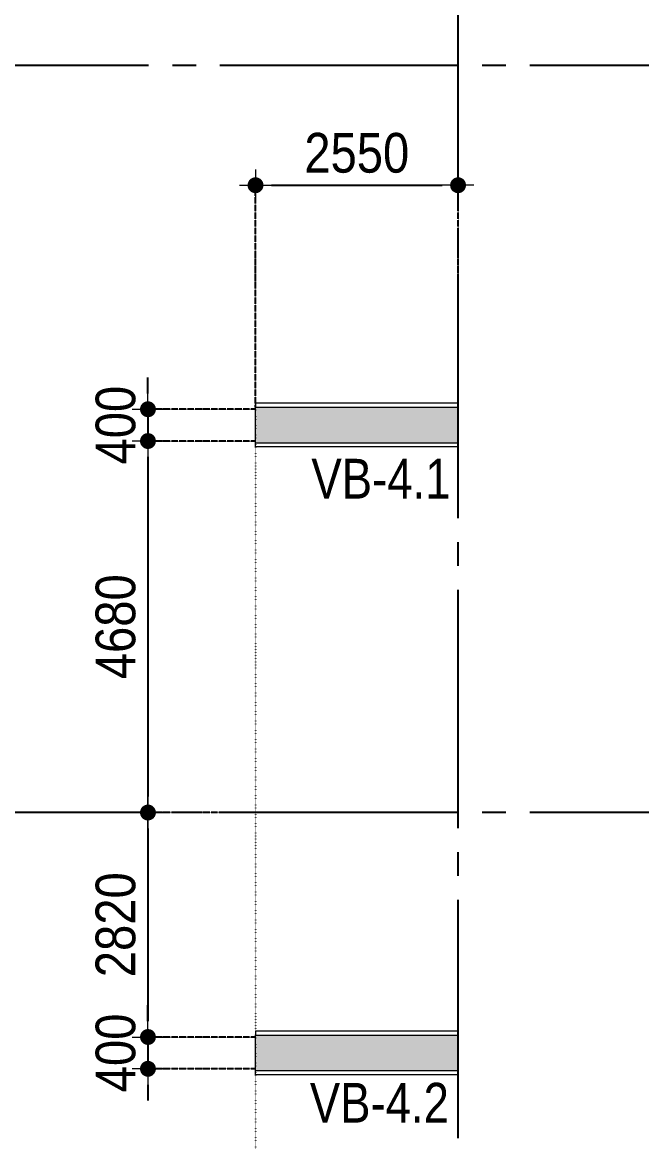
# Model space of a CAD drawing. Header units: millimetres. Extents: x -3973692 to -2843767, y 592734 to 838475.
# Drawn here: x -3466680 to -3458884, y 721990 to 736074 of the extents above; entities that cross this region are included whole.
import ezdxf
from ezdxf.enums import TextEntityAlignment as Align

# ---------------------------------------------------------------- set-up
doc = ezdxf.new("R2010")
doc.units = ezdxf.units.MM
doc.header["$MEASUREMENT"] = 0
doc.header["$PDMODE"] = 3
doc.header["$PDSIZE"] = -20
for name, pattern in [('CHG_XX_Cot_Tang 1$0$MB_Luoi truc$0$HTT Hidden 21', [3, 2, -1]), ('CHG_XX_Luoi truc$0$MB_Luoi truc$0$Center101', [13, 10, -1, 1, -1]), ('DIVIDE2', [15.875, 6.35, -3.175, 0, -3.175, 0, -3.175]), ('DOT2', [0.125, 0, -0.125]), ('HIDDEN5', [2.8375, 1.25, -1.5875])]:
    doc.linetypes.add(name, pattern=pattern)
doc.layers.get('0').update_dxf_attribs({"lineweight": 9})
doc.layers.get('Defpoints').update_dxf_attribs({"color": 10, "lineweight": 0})
for name, color, linetype, lineweight in [("'S_General_Dim_1", 1, 'Continuous', 18), ("'S_General_Divide_3 Intermediate", 3, 'DIVIDE2', 40), ('CHG_XX_Cot_Tang 1$0$NS-Pier', 150, 'Continuous', 9), ('CHG_XX_Cot_Tang 1$0$NS-Pier @ 1', 150, 'Continuous', 9), ('CHG_XX_Cot_Tang 1$0$NS-Pier @ 100', 150, 'Continuous', 9), ('CHG_XX_Cot_Tang 1$0$NS-Pier @ 150 VP1', 150, 'Continuous', 9), ('CHG_XX_Cot_Tang 1$0$NS-Pier @ 150 VP2', 150, 'Continuous', 9), ('CHG_XX_Cot_Tang 1$0$NS-Pier @ 150 VP3', 150, 'Continuous', 9), ('CHG_XX_Cot_Tang 1$0$NS-Pier @ 150 VP4', 150, 'Continuous', 9), ('CHG_XX_Cot_Tang 1$0$NS-Pier @ 150 VP5', 150, 'Continuous', 9), ('CHG_XX_Cot_Tang 1$0$NS-Pier @ 150 VP6', 150, 'Continuous', 9), ('CHG_XX_Cot_Tang 1$0$NS-Pier @ 150 VP7', 150, 'Continuous', 9), ('CHG_XX_Cot_Tang 1$0$NS-Pier @ 150 VP8', 150, 'Continuous', 9), ('CHG_XX_Cot_Tang 1$0$NS-Pier @ 150 VP9', 150, 'Continuous', 9), ('CHG_XX_Cot_Tang 1$0$NS-Pier @ 150 VPModel', 150, 'Continuous', 9), ('CHG_XX_Cot_Tang 1$0$NS-Pier @ 200 VP11', 150, 'Continuous', 9), ('CHG_XX_Cot_Tang 1$0$NS-Pier @ 200 VP12', 150, 'Continuous', 9), ('CHG_XX_Cot_Tang 1$0$NS-Pier @ 200 VP13', 150, 'Continuous', 9), ('CHG_XX_Cot_Tang 1$0$NS-Pier @ 200 VP14', 150, 'Continuous', 9), ('CHG_XX_Cot_Tang 1$0$NS-Pier @ 200 VP15', 150, 'Continuous', 9), ('CHG_XX_Cot_Tang 1$0$NS-Pier @ 200 VP16', 150, 'Continuous', 9), ('CHG_XX_Cot_Tang 1$0$NS-Pier @ 200 VP17', 150, 'Continuous', 9), ('CHG_XX_Cot_Tang 1$0$NS-Pier @ 200 VP18', 150, 'Continuous', 9), ('CHG_XX_Cot_Tang 1$0$NS-Pier @ 200 VP19', 150, 'Continuous', 9), ('CHG_XX_Cot_Tang 1$0$NS-Pier @ 200 VP21', 150, 'Continuous', 9), ('CHG_XX_Cot_Tang 1$0$NS-Pier @ 200 VP22', 150, 'Continuous', 9), ('CHG_XX_Cot_Tang 1$0$NS-Pier @ 200 VP23', 150, 'Continuous', 9), ('CHG_XX_Cot_Tang 1$0$NS-Pier @ 200 VP24', 150, 'Continuous', 9), ('CHG_XX_Cot_Tang 1$0$NS-Pier @ 200 VP25', 150, 'Continuous', 9), ('CHG_XX_Cot_Tang 1$0$NS-Pier @ 200 VP26', 150, 'Continuous', 9), ('CHG_XX_Cot_Tang 1$0$NS-Pier @ 200 VP27', 150, 'Continuous', 9), ('CHG_XX_Cot_Tang 1$0$NS-Pier @ 200 VP28', 150, 'Continuous', 9), ('CHG_XX_Cot_Tang 1$0$NS-Pier @ 200 VP30', 150, 'Continuous', 9), ('CHG_XX_Cot_Tang 1$0$NS-Pier @ 200 VP31', 150, 'Continuous', 9), ('CHG_XX_Cot_Tang 1$0$NS-Pier @ 200 VP32', 150, 'Continuous', 9), ('CHG_XX_Cot_Tang 1$0$NS-Pier @ 200 VP33', 150, 'Continuous', 9), ('CHG_XX_Cot_Tang 1$0$NS-Pier @ 200 VP34', 150, 'Continuous', 9), ('CHG_XX_Cot_Tang 1$0$NS-Pier @ 200 VP35', 150, 'Continuous', 9), ('CHG_XX_Cot_Tang 1$0$NS-Pier @ 200 VP36', 150, 'Continuous', 9), ('CHG_XX_Cot_Tang 1$0$NS-Pier @ 200 VP37', 150, 'Continuous', 9), ('CHG_XX_Cot_Tang 1$0$NS-Pier @ 200 VPModel', 150, 'Continuous', 9), ('CHG_XX_Cot_Tang 1$0$NS-Pier @ 350 VP10', 150, 'Continuous', 9), ('CHG_XX_Cot_Tang 1$0$NS-Pier @ 350 VP20', 150, 'Continuous', 9), ('CHG_XX_Cot_Tang 1$0$NS-Pier @ 350 VP29', 150, 'Continuous', 9), ('CHG_XX_Cot_Tang 1$0$NS-Pier @ 350 VPModel', 150, 'Continuous', 9), ('TEXT', 7, 'Continuous', 15)]:
    doc.layers.add(name, color=color, linetype=linetype, lineweight=lineweight)
for name, color, linetype in [('CHG_XX_Luoi truc$0$Grid', 34, 'Continuous'), ('CHG_XX_Luoi truc$0$Grid Line', 251, 'CHG_XX_Luoi truc$0$MB_Luoi truc$0$Center101'), ('dim', 1, 'Continuous')]:
    doc.layers.add(name, color=color, linetype=linetype)
doc.styles.add('arial', font='arial.ttf', dxfattribs={"width": 0.85})
doc.styles.add('CHG_XX_Luoi truc$0$MB_Luoi truc$0$Grid A-F$0$VNI-HelveCB', font='')
doc.styles.add('TTP-HelCon', font='')
doc.styles.get('CHG_XX_Luoi truc$0$MB_Luoi truc$0$Grid A-F$0$VNI-HelveCB').set_extended_font_data('VNI-Helve-Condense', bold=True)
doc.styles.get('TTP-HelCon').set_extended_font_data('VNI-Helve-Condense')
doc.dimstyles.new('200', dxfattribs={"dimscale": 200, "dimtxt": 2.5, "dimasz": 1, "dimexe": 0, "dimexo": 0, "dimgap": 0.75, "dimtad": 1, "dimdec": 0, "dimrnd": 10, "dimzin": 9, "dimdsep": 46, "dimtxsty": 'arial', "dimblk1": 'DIMDOT', "dimblk2": 'DIMDOT', "dimsah": 1, "dimcen": 2, "dimdle": 3, "dimclre": 8, "dimclrt": 2, "dimadec": 0, "dimazin": 0, "dimtfac": 1, "dimtdec": 0, "dimtix": 1, "dimtmove": 2, "dimatfit": 3, "dimldrblk": 'DIMPIJL', "dimfxl": 1, "dimtvp": 1.8, "dimtolj": 1, "dimtzin": 0, "dimarcsym": 0})

# ---------------------------------------------------------------- blocks, each defined once
blk = doc.blocks.new('*U3263')
at = {"layer": 'CHG_XX_Cot_Tang 1$0$NS-Pier @ 1'}
h = blk.add_hatch(color=256, dxfattribs=at)
h.dxf.hatch_style = 1
h.paths.add_polyline_path([(225, 0), (-225, 0), (-225, -2550), (225, -2550)])
at = {"layer": 'CHG_XX_Cot_Tang 1$0$NS-Pier @ 100'}
h = blk.add_hatch(color=256, dxfattribs=at)
h.dxf.hatch_style = 1
h.paths.add_polyline_path([(225, 0), (-225, 0), (-225, -2550), (225, -2550)])
at = {"layer": 'CHG_XX_Cot_Tang 1$0$NS-Pier @ 150 VP1'}
h = blk.add_hatch(color=256, dxfattribs=at)
h.dxf.hatch_style = 1
h.paths.add_polyline_path([(225, 0), (-225, 0), (-225, -2550), (225, -2550)])
at = {"layer": 'CHG_XX_Cot_Tang 1$0$NS-Pier @ 150 VP2'}
h = blk.add_hatch(color=256, dxfattribs=at)
h.dxf.hatch_style = 1
h.paths.add_polyline_path([(225, 0), (-225, 0), (-225, -2550), (225, -2550)])
at = {"layer": 'CHG_XX_Cot_Tang 1$0$NS-Pier @ 150 VP3'}
h = blk.add_hatch(color=256, dxfattribs=at)
h.dxf.hatch_style = 1
h.paths.add_polyline_path([(225, 0), (-225, 0), (-225, -2550), (225, -2550)])
at = {"layer": 'CHG_XX_Cot_Tang 1$0$NS-Pier @ 150 VP4'}
h = blk.add_hatch(color=256, dxfattribs=at)
h.dxf.hatch_style = 1
h.paths.add_polyline_path([(225, 0), (-225, 0), (-225, -2550), (225, -2550)])
at = {"layer": 'CHG_XX_Cot_Tang 1$0$NS-Pier @ 150 VP5'}
h = blk.add_hatch(color=256, dxfattribs=at)
h.dxf.hatch_style = 1
h.paths.add_polyline_path([(225, 0), (-225, 0), (-225, -2550), (225, -2550)])
at = {"layer": 'CHG_XX_Cot_Tang 1$0$NS-Pier @ 150 VP6'}
h = blk.add_hatch(color=256, dxfattribs=at)
h.dxf.hatch_style = 1
h.paths.add_polyline_path([(225, 0), (-225, 0), (-225, -2550), (225, -2550)])
at = {"layer": 'CHG_XX_Cot_Tang 1$0$NS-Pier @ 150 VP7'}
h = blk.add_hatch(color=256, dxfattribs=at)
h.dxf.hatch_style = 1
h.paths.add_polyline_path([(225, 0), (-225, 0), (-225, -2550), (225, -2550)])
at = {"layer": 'CHG_XX_Cot_Tang 1$0$NS-Pier @ 150 VP8'}
h = blk.add_hatch(color=256, dxfattribs=at)
h.dxf.hatch_style = 1
h.paths.add_polyline_path([(225, 0), (-225, 0), (-225, -2550), (225, -2550)])
at = {"layer": 'CHG_XX_Cot_Tang 1$0$NS-Pier @ 150 VP9'}
h = blk.add_hatch(color=256, dxfattribs=at)
h.dxf.hatch_style = 1
h.paths.add_polyline_path([(225, 0), (-225, 0), (-225, -2550), (225, -2550)])
at = {"layer": 'CHG_XX_Cot_Tang 1$0$NS-Pier @ 150 VPModel'}
h = blk.add_hatch(color=256, dxfattribs=at)
h.dxf.hatch_style = 1
h.paths.add_polyline_path([(225, 0), (-225, 0), (-225, -2550), (225, -2550)])
at = {"layer": 'CHG_XX_Cot_Tang 1$0$NS-Pier @ 200 VP11'}
h = blk.add_hatch(color=256, dxfattribs=at)
h.dxf.hatch_style = 1
h.paths.add_polyline_path([(225, 0), (-225, 0), (-225, -2550), (225, -2550)])
at = {"layer": 'CHG_XX_Cot_Tang 1$0$NS-Pier @ 200 VP12'}
h = blk.add_hatch(color=256, dxfattribs=at)
h.dxf.hatch_style = 1
h.paths.add_polyline_path([(225, 0), (-225, 0), (-225, -2550), (225, -2550)])
at = {"layer": 'CHG_XX_Cot_Tang 1$0$NS-Pier @ 200 VP13'}
h = blk.add_hatch(color=256, dxfattribs=at)
h.dxf.hatch_style = 1
h.paths.add_polyline_path([(225, 0), (-225, 0), (-225, -2550), (225, -2550)])
at = {"layer": 'CHG_XX_Cot_Tang 1$0$NS-Pier @ 200 VP14'}
h = blk.add_hatch(color=256, dxfattribs=at)
h.dxf.hatch_style = 1
h.paths.add_polyline_path([(225, 0), (-225, 0), (-225, -2550), (225, -2550)])
at = {"layer": 'CHG_XX_Cot_Tang 1$0$NS-Pier @ 200 VP15'}
h = blk.add_hatch(color=256, dxfattribs=at)
h.dxf.hatch_style = 1
h.paths.add_polyline_path([(225, 0), (-225, 0), (-225, -2550), (225, -2550)])
at = {"layer": 'CHG_XX_Cot_Tang 1$0$NS-Pier @ 200 VP16'}
h = blk.add_hatch(color=256, dxfattribs=at)
h.dxf.hatch_style = 1
h.paths.add_polyline_path([(225, 0), (-225, 0), (-225, -2550), (225, -2550)])
at = {"layer": 'CHG_XX_Cot_Tang 1$0$NS-Pier @ 200 VP17'}
h = blk.add_hatch(color=256, dxfattribs=at)
h.dxf.hatch_style = 1
h.paths.add_polyline_path([(225, 0), (-225, 0), (-225, -2550), (225, -2550)])
at = {"layer": 'CHG_XX_Cot_Tang 1$0$NS-Pier @ 200 VP18'}
h = blk.add_hatch(color=256, dxfattribs=at)
h.dxf.hatch_style = 1
h.paths.add_polyline_path([(225, 0), (-225, 0), (-225, -2550), (225, -2550)])
at = {"layer": 'CHG_XX_Cot_Tang 1$0$NS-Pier @ 200 VP19'}
h = blk.add_hatch(color=256, dxfattribs=at)
h.dxf.hatch_style = 1
h.paths.add_polyline_path([(225, 0), (-225, 0), (-225, -2550), (225, -2550)])
at = {"layer": 'CHG_XX_Cot_Tang 1$0$NS-Pier @ 200 VP21'}
h = blk.add_hatch(color=256, dxfattribs=at)
h.dxf.hatch_style = 1
h.paths.add_polyline_path([(225, 0), (-225, 0), (-225, -2550), (225, -2550)])
at = {"layer": 'CHG_XX_Cot_Tang 1$0$NS-Pier @ 200 VP22'}
h = blk.add_hatch(color=256, dxfattribs=at)
h.dxf.hatch_style = 1
h.paths.add_polyline_path([(225, 0), (-225, 0), (-225, -2550), (225, -2550)])
at = {"layer": 'CHG_XX_Cot_Tang 1$0$NS-Pier @ 200 VP23'}
h = blk.add_hatch(color=256, dxfattribs=at)
h.dxf.hatch_style = 1
h.paths.add_polyline_path([(225, 0), (-225, 0), (-225, -2550), (225, -2550)])
at = {"layer": 'CHG_XX_Cot_Tang 1$0$NS-Pier @ 200 VP24'}
h = blk.add_hatch(color=256, dxfattribs=at)
h.dxf.hatch_style = 1
h.paths.add_polyline_path([(225, 0), (-225, 0), (-225, -2550), (225, -2550)])
at = {"layer": 'CHG_XX_Cot_Tang 1$0$NS-Pier @ 200 VP25'}
h = blk.add_hatch(color=256, dxfattribs=at)
h.dxf.hatch_style = 1
h.paths.add_polyline_path([(225, 0), (-225, 0), (-225, -2550), (225, -2550)])
at = {"layer": 'CHG_XX_Cot_Tang 1$0$NS-Pier @ 200 VP26'}
h = blk.add_hatch(color=256, dxfattribs=at)
h.dxf.hatch_style = 1
h.paths.add_polyline_path([(225, 0), (-225, 0), (-225, -2550), (225, -2550)])
at = {"layer": 'CHG_XX_Cot_Tang 1$0$NS-Pier @ 200 VP27'}
h = blk.add_hatch(color=256, dxfattribs=at)
h.dxf.hatch_style = 1
h.paths.add_polyline_path([(225, 0), (-225, 0), (-225, -2550), (225, -2550)])
at = {"layer": 'CHG_XX_Cot_Tang 1$0$NS-Pier @ 200 VP28'}
h = blk.add_hatch(color=256, dxfattribs=at)
h.dxf.hatch_style = 1
h.paths.add_polyline_path([(225, 0), (-225, 0), (-225, -2550), (225, -2550)])
at = {"layer": 'CHG_XX_Cot_Tang 1$0$NS-Pier @ 200 VP30'}
h = blk.add_hatch(color=256, dxfattribs=at)
h.dxf.hatch_style = 1
h.paths.add_polyline_path([(225, 0), (-225, 0), (-225, -2550), (225, -2550)])
at = {"layer": 'CHG_XX_Cot_Tang 1$0$NS-Pier @ 200 VP31'}
h = blk.add_hatch(color=256, dxfattribs=at)
h.dxf.hatch_style = 1
h.paths.add_polyline_path([(225, 0), (-225, 0), (-225, -2550), (225, -2550)])
at = {"layer": 'CHG_XX_Cot_Tang 1$0$NS-Pier @ 200 VP32'}
h = blk.add_hatch(color=256, dxfattribs=at)
h.dxf.hatch_style = 1
h.paths.add_polyline_path([(225, 0), (-225, 0), (-225, -2550), (225, -2550)])
at = {"layer": 'CHG_XX_Cot_Tang 1$0$NS-Pier @ 200 VP33'}
h = blk.add_hatch(color=256, dxfattribs=at)
h.dxf.hatch_style = 1
h.paths.add_polyline_path([(225, 0), (-225, 0), (-225, -2550), (225, -2550)])
at = {"layer": 'CHG_XX_Cot_Tang 1$0$NS-Pier @ 200 VP34'}
h = blk.add_hatch(color=256, dxfattribs=at)
h.dxf.hatch_style = 1
h.paths.add_polyline_path([(225, 0), (-225, 0), (-225, -2550), (225, -2550)])
at = {"layer": 'CHG_XX_Cot_Tang 1$0$NS-Pier @ 200 VP35'}
h = blk.add_hatch(color=256, dxfattribs=at)
h.dxf.hatch_style = 1
h.paths.add_polyline_path([(225, 0), (-225, 0), (-225, -2550), (225, -2550)])
at = {"layer": 'CHG_XX_Cot_Tang 1$0$NS-Pier @ 200 VP36'}
h = blk.add_hatch(color=256, dxfattribs=at)
h.dxf.hatch_style = 1
h.paths.add_polyline_path([(225, 0), (-225, 0), (-225, -2550), (225, -2550)])
at = {"layer": 'CHG_XX_Cot_Tang 1$0$NS-Pier @ 200 VP37'}
h = blk.add_hatch(color=256, dxfattribs=at)
h.dxf.hatch_style = 1
h.paths.add_polyline_path([(225, 0), (-225, 0), (-225, -2550), (225, -2550)])
at = {"layer": 'CHG_XX_Cot_Tang 1$0$NS-Pier @ 200 VPModel'}
h = blk.add_hatch(color=256, dxfattribs=at)
h.dxf.hatch_style = 1
h.paths.add_polyline_path([(225, 0), (-225, 0), (-225, -2550), (225, -2550)])
at = {"layer": 'CHG_XX_Cot_Tang 1$0$NS-Pier @ 350 VP10'}
h = blk.add_hatch(color=256, dxfattribs=at)
h.dxf.hatch_style = 1
h.paths.add_polyline_path([(225, 0), (-225, 0), (-225, -2550), (225, -2550)])
at = {"layer": 'CHG_XX_Cot_Tang 1$0$NS-Pier @ 350 VP20'}
h = blk.add_hatch(color=256, dxfattribs=at)
h.dxf.hatch_style = 1
h.paths.add_polyline_path([(225, 0), (-225, 0), (-225, -2550), (225, -2550)])
at = {"layer": 'CHG_XX_Cot_Tang 1$0$NS-Pier @ 350 VP29'}
h = blk.add_hatch(color=256, dxfattribs=at)
h.dxf.hatch_style = 1
h.paths.add_polyline_path([(225, 0), (-225, 0), (-225, -2550), (225, -2550)])
at = {"layer": 'CHG_XX_Cot_Tang 1$0$NS-Pier @ 350 VPModel'}
h = blk.add_hatch(color=256, dxfattribs=at)
h.dxf.hatch_style = 1
h.paths.add_polyline_path([(225, 0), (-225, 0), (-225, -2550), (225, -2550)])
blk = doc.blocks.new('CHG_XX_Cot_Tang 1$0$450x2550_cen')
at = {"layer": 'CHG_XX_Cot_Tang 1$0$NS-Pier', "color": 9, "linetype": 'CHG_XX_Cot_Tang 1$0$MB_Luoi truc$0$HTT Hidden 21'}
for points in [[(-225, 0), (-275, 0), (-275, -2550), (-225, -2550)], [(225, 0), (275, 0), (275, -2550), (225, -2550)]]:
    blk.add_lwpolyline(points, dxfattribs=at)
at = {"layer": 'CHG_XX_Cot_Tang 1$0$NS-Pier'}
blk.add_lwpolyline([(225, -2550), (-225, -2550), (-225, 0), (225, 0)], close=True, dxfattribs=at)
blk.add_blockref('*U3263', (0, 0), dxfattribs=at)
blk = doc.blocks.new('*U2841')
at = {"layer": 'CHG_XX_Luoi truc$0$Grid Line'}
blk.add_line((0, 0), (0, 608), dxfattribs=at)
at = {"layer": 'CHG_XX_Luoi truc$0$Grid', "lineweight": -2, "style": 'CHG_XX_Luoi truc$0$MB_Luoi truc$0$Grid A-F$0$VNI-HelveCB'}
for tag, p in [('GRIDSUB', (0, 617)), ('GRID', (0, -9))]:
    blk.add_attdef(tag, text='', height=5, dxfattribs=at).set_placement(p, align=Align.MIDDLE)
blk = doc.blocks.new('*U2843')
at = {"layer": 'CHG_XX_Luoi truc$0$Grid Line'}
blk.add_line((0, 0), (0, 438), dxfattribs=at)
at = {"layer": 'CHG_XX_Luoi truc$0$Grid', "lineweight": -2, "style": 'CHG_XX_Luoi truc$0$MB_Luoi truc$0$Grid A-F$0$VNI-HelveCB'}
for tag, p in [('GRIDSUB', (0, 447)), ('GRID', (0, -9))]:
    blk.add_attdef(tag, text='', height=5, dxfattribs=at).set_placement(p, align=Align.MIDDLE)
blk = doc.blocks.new('CHG_XX_Luoi truc')
at = {"layer": 'CHG_XX_Luoi truc$0$Grid', "xscale": 300, "yscale": 300, "zscale": 300}
blk.add_blockref('*U2841', (87300, -12747), dxfattribs=at)
at = {"layer": 'CHG_XX_Luoi truc$0$Grid', "xscale": 300.0000000000013, "yscale": 300.0000000000013, "zscale": 300.0000000000013, "rotation": 90}
for p in [(110703, 125550), (110703, 116150)]:
    blk.add_blockref('*U2843', p, dxfattribs=at)
blk = doc.blocks.new('CHG_XX_Cot_Tang 1')
at = {"layer": 'CHG_XX_Cot_Tang 1$0$NS-Pier'}
blk.add_blockref('CHG_XX_Luoi truc', (0, 0), dxfattribs=at)
at = {"layer": 'CHG_XX_Cot_Tang 1$0$NS-Pier', "rotation": 270}
for p in [(87300, 121025), (87300, 113125)]:
    blk.add_blockref('CHG_XX_Cot_Tang 1$0$450x2550_cen', p, dxfattribs=at)
blk = doc.blocks.new('DIMDOT')
for p, q in [((0, -1), (0, 1)), ((1, 0), (-1, 0))]:
    blk.add_line(p, q)
at = {"const_width": 0.5}
blk.add_lwpolyline([(-0.25, 0, 1), (0.25, 0, 1)], format="xyb", close=True, dxfattribs=at)
blk = doc.blocks.new('*D195')
at = {"layer": "'S_General_Dim_1", "color": 8, "linetype": 'HIDDEN5', "lineweight": -2, "transparency": 16777216}
for p, q in [((-3463745, 731231), (-3463745, 734025)), ((-3461195, 731231), (-3461195, 734025))]:
    blk.add_line(p, q, dxfattribs=at)
at = {"layer": "'S_General_Dim_1", "color": 0, "lineweight": -2, "transparency": 16777216}
blk.add_line((-3463545, 734025), (-3461395, 734025), dxfattribs=at)
at = {"layer": 'Defpoints', "color": 0, "transparency": 16777216}
for p in [(-3461195, 734025), (-3463745, 731231), (-3461195, 731231)]:
    blk.add_point(p, dxfattribs=at)
at = {"layer": "'S_General_Dim_1", "color": 0, "lineweight": -2, "transparency": 16777216, "xscale": 200, "yscale": 200, "zscale": 200, "rotation": 180}
blk.add_blockref('DIMDOT', (-3463745, 734025), dxfattribs=at)
at = {"layer": "'S_General_Dim_1", "color": 0, "lineweight": -2, "transparency": 16777216, "xscale": 200, "yscale": 200, "zscale": 200}
blk.add_blockref('DIMDOT', (-3461195, 734025), dxfattribs=at)
at = {"layer": "'S_General_Dim_1", "color": 2, "transparency": 16777216, "insert": (-3462470, 734430), "char_height": 500, "attachment_point": 5, "style": 'arial'}
blk.add_mtext('\\A1;2550', dxfattribs=at)
blk = doc.blocks.new('DIMPIJL')
at = {"linetype": 'ByBlock'}
blk.add_solid([(-2.5, 0.417), (-2.5, -0.417), (0, 0)], dxfattribs=at)
blk = doc.blocks.new('b')
at = {"layer": 'TEXT', "color": 3, "style": 'TTP-HelCon'}
for s, p in [('VB-4.1', (-14096, -32149)), ('VB-4.2', (-14116, -40002))]:
    blk.add_text(s, height=500, dxfattribs=at).set_placement(p)
blk = doc.blocks.new('*D1013')
at = {"layer": "'S_General_Dim_1", "color": 0, "lineweight": -2, "transparency": 16777216}
for p, q in [((-3465099, 731406), (-3465099, 731606)), ((-3465099, 731206), (-3465099, 730806)), ((-3465099, 730606), (-3465099, 730406))]:
    blk.add_line(p, q, dxfattribs=at)
at = {"layer": "'S_General_Dim_1", "color": 8, "linetype": 'HIDDEN5', "lineweight": -2, "transparency": 16777216}
for p, q in [((-3463745, 731206), (-3465099, 731206)), ((-3463745, 730806), (-3465099, 730806))]:
    blk.add_line(p, q, dxfattribs=at)
at = {"layer": 'Defpoints', "color": 0, "transparency": 16777216}
for p in [(-3463745, 731206), (-3465099, 730806), (-3463745, 730806)]:
    blk.add_point(p, dxfattribs=at)
at = {"layer": "'S_General_Dim_1", "color": 0, "lineweight": -2, "transparency": 16777216, "xscale": 200, "yscale": 200, "zscale": 200}
for p, rotation in [((-3465099, 731206), 270), ((-3465099, 730806), 90)]:
    blk.add_blockref('DIMDOT', p, dxfattribs=dict(at, rotation=rotation))
at = {"layer": "'S_General_Dim_1", "color": 2, "transparency": 16777216, "insert": (-3465505, 731006), "char_height": 500, "attachment_point": 5, "rotation": 90, "style": 'arial'}
blk.add_mtext('\\A1;400', dxfattribs=at)
blk = doc.blocks.new('*D1014')
at = {"layer": "'S_General_Dim_1", "color": 8, "linetype": 'HIDDEN5', "lineweight": -2, "transparency": 16777216}
for p, q in [((-3463745, 730806), (-3465099, 730806)), ((-3463745, 726131), (-3465099, 726131))]:
    blk.add_line(p, q, dxfattribs=at)
at = {"layer": "'S_General_Dim_1", "color": 0, "lineweight": -2, "transparency": 16777216}
blk.add_line((-3465099, 730606), (-3465099, 726331), dxfattribs=at)
at = {"layer": 'Defpoints', "color": 0, "transparency": 16777216}
for p in [(-3463745, 730806), (-3465099, 726131), (-3463745, 726131)]:
    blk.add_point(p, dxfattribs=at)
at = {"layer": "'S_General_Dim_1", "color": 0, "lineweight": -2, "transparency": 16777216, "xscale": 200, "yscale": 200, "zscale": 200}
for p, rotation in [((-3465099, 730806), 90), ((-3465099, 726131), 270)]:
    blk.add_blockref('DIMDOT', p, dxfattribs=dict(at, rotation=rotation))
at = {"layer": "'S_General_Dim_1", "color": 2, "transparency": 16777216, "insert": (-3465505, 728469), "char_height": 500, "attachment_point": 5, "rotation": 90, "style": 'arial'}
blk.add_mtext('\\A1;4680', dxfattribs=at)
blk = doc.blocks.new('*D1015')
at = {"layer": "'S_General_Dim_1", "color": 8, "linetype": 'HIDDEN5', "lineweight": -2, "transparency": 16777216}
for p, q in [((-3463745, 726131), (-3465099, 726131)), ((-3463745, 723306), (-3465099, 723306))]:
    blk.add_line(p, q, dxfattribs=at)
at = {"layer": "'S_General_Dim_1", "color": 0, "lineweight": -2, "transparency": 16777216}
blk.add_line((-3465099, 725931), (-3465099, 723506), dxfattribs=at)
at = {"layer": 'Defpoints', "color": 0, "transparency": 16777216}
for p in [(-3463745, 726131), (-3465099, 723306), (-3463745, 723306)]:
    blk.add_point(p, dxfattribs=at)
at = {"layer": "'S_General_Dim_1", "color": 0, "lineweight": -2, "transparency": 16777216, "xscale": 200, "yscale": 200, "zscale": 200}
for p, rotation in [((-3465099, 726131), 90), ((-3465099, 723306), 270)]:
    blk.add_blockref('DIMDOT', p, dxfattribs=dict(at, rotation=rotation))
at = {"layer": "'S_General_Dim_1", "color": 2, "transparency": 16777216, "insert": (-3465505, 724719), "char_height": 500, "attachment_point": 5, "rotation": 90, "style": 'arial'}
blk.add_mtext('\\A1;2820', dxfattribs=at)
blk = doc.blocks.new('*D1016')
at = {"layer": "'S_General_Dim_1", "color": 0, "lineweight": -2, "transparency": 16777216}
for p, q in [((-3465099, 723506), (-3465099, 723706)), ((-3465099, 723306), (-3465099, 722906)), ((-3465099, 722706), (-3465099, 722506))]:
    blk.add_line(p, q, dxfattribs=at)
at = {"layer": "'S_General_Dim_1", "color": 8, "linetype": 'HIDDEN5', "lineweight": -2, "transparency": 16777216}
for p, q in [((-3463745, 723306), (-3465099, 723306)), ((-3463745, 722906), (-3465099, 722906))]:
    blk.add_line(p, q, dxfattribs=at)
at = {"layer": 'Defpoints', "color": 0, "transparency": 16777216}
for p in [(-3463745, 723306), (-3465099, 722906), (-3463745, 722906)]:
    blk.add_point(p, dxfattribs=at)
at = {"layer": "'S_General_Dim_1", "color": 0, "lineweight": -2, "transparency": 16777216, "xscale": 200, "yscale": 200, "zscale": 200}
for p, rotation in [((-3465099, 723306), 270), ((-3465099, 722906), 90)]:
    blk.add_blockref('DIMDOT', p, dxfattribs=dict(at, rotation=rotation))
at = {"layer": "'S_General_Dim_1", "color": 2, "transparency": 16777216, "insert": (-3465505, 723106), "char_height": 500, "attachment_point": 5, "rotation": 90, "style": 'arial'}
blk.add_mtext('\\A1;400', dxfattribs=at)

msp = doc.modelspace()

# ---------------------------------------------------------------- linework, layer by layer
at = {"layer": 'dim', "linetype": 'DOT2', "ltscale": 10}
msp.add_line((-3463745.2, 731206), (-3463745.2, 715406), dxfattribs=at)

# ---------------------------------------------------------------- block references
at = {"layer": "'S_General_Divide_3 Intermediate"}
msp.add_blockref('CHG_XX_Cot_Tang 1', (-3548495.2, 609981), dxfattribs=at)
at = {"layer": 'dim'}
msp.add_blockref('b', (-3448945.2, 762231), dxfattribs=at)

# ---------------------------------------------------------------- dimensions: what is measured, and where the dimension line sits
at = {"layer": "'S_General_Dim_1"}
dim = msp.add_linear_dim(base=(-3461195.2, 734024.5), p1=(-3463745.2, 731231), p2=(-3461195.2, 731231), dimstyle='200', dxfattribs=at)
dim.commit()
dim.dimension.update_dxf_attribs({"geometry": '*D195', "text_midpoint": (-3462470.2, 734429.8)})
for base, p1, p2, picture, middle in [((-3465099.4, 730806), (-3463745.2, 731206), (-3463745.2, 730806), '*D1013', (-3465504.7, 731006)), ((-3465099.4, 726131), (-3463745.2, 730806), (-3463745.2, 726131), '*D1014', (-3465504.7, 728468.5)), ((-3465099.4, 723306), (-3463745.2, 726131), (-3463745.2, 723306), '*D1015', (-3465504.7, 724718.5)), ((-3465099.4, 722906), (-3463745.2, 723306), (-3463745.2, 722906), '*D1016', (-3465504.7, 723106))]:
    dim = msp.add_linear_dim(base=base, p1=p1, p2=p2, angle=90, dimstyle='200', dxfattribs=at)
    dim.commit()
    dim.dimension.update_dxf_attribs({"geometry": picture, "text_midpoint": middle})

doc.saveas('drawing.dxf')
